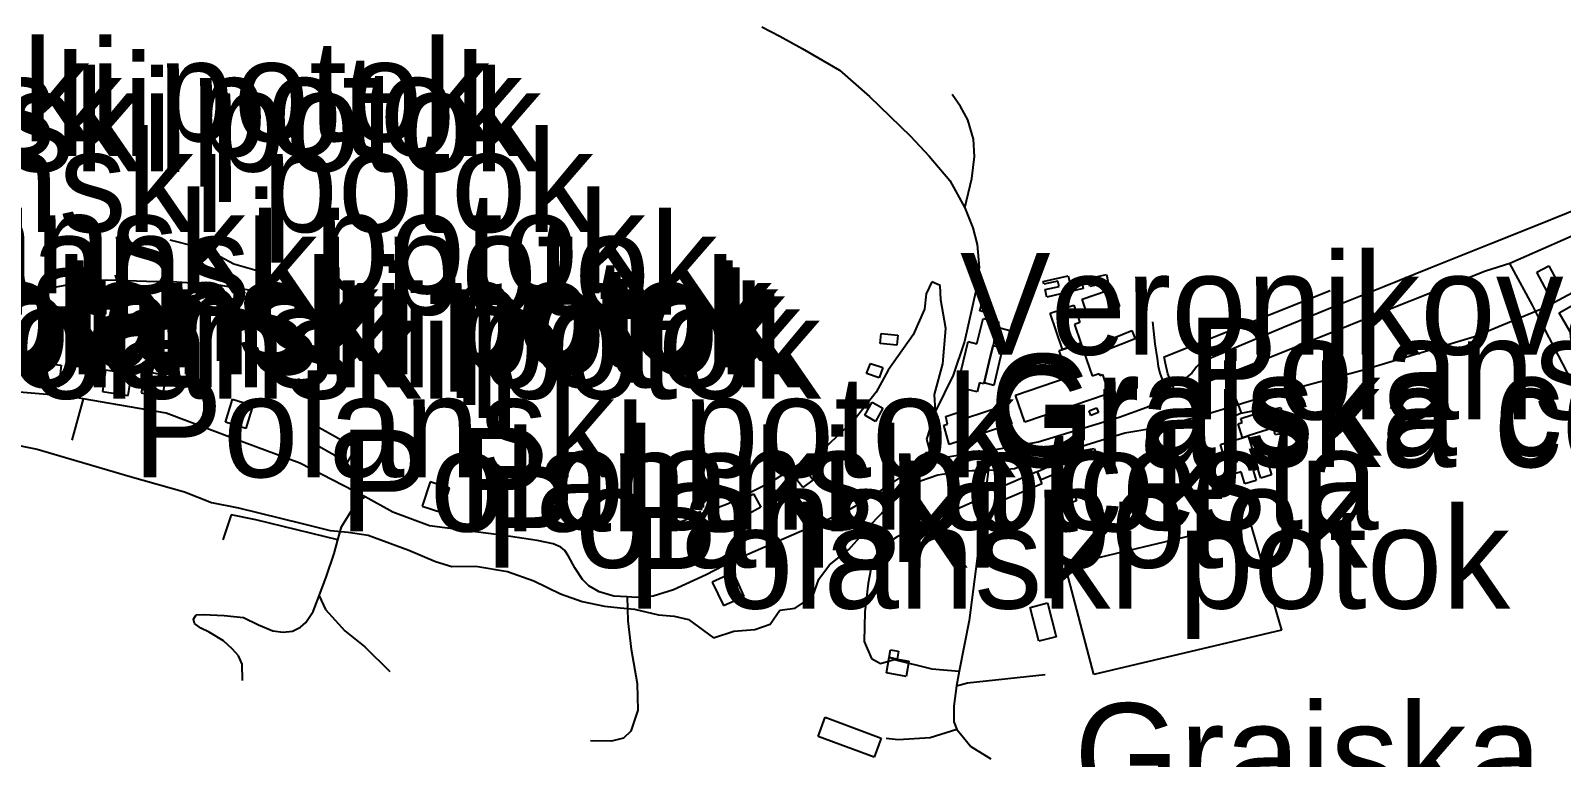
# Model space of a CAD drawing. Extents: x -8864 to 13231, y -7697 to 8949.
# Drawn here: x -3582 to -2646, y -506 to -62 of the extents above; entities that cross this region are included whole.
import ezdxf

# ---------------------------------------------------------------- set-up
doc = ezdxf.new("R2010")
doc.units = 0
for name, color, linetype in [('OSM_BUILDING_HOUSE', 9, 'CONTINUOUS'), ('OSM_BUILDING_WAREHOUSE', 9, 'CONTINUOUS'), ('OSM_BUILDING_YES', 9, 'CONTINUOUS'), ('OSM_HIGHWAY_CYCLEWAY', 8, 'CONTINUOUS'), ('OSM_HIGHWAY_FOOTWAY', 8, 'CONTINUOUS'), ('OSM_HIGHWAY_PATH', 8, 'CONTINUOUS'), ('OSM_HIGHWAY_SERVICE', 8, 'CONTINUOUS'), ('OSM_HIGHWAY_TRACK', 8, 'CONTINUOUS'), ('OSM_HIGHWAY_UNCLASSIFIED', 8, 'CONTINUOUS'), ('OSM_LABELS', 8, 'CONTINUOUS'), ('OSM_LEISURE_PITCH', 3, 'CONTINUOUS'), ('OSM_WATERWAY_STREAM', 4, 'CONTINUOUS')]:
    doc.layers.add(name, color=color, linetype=linetype)

msp = doc.modelspace()

# ---------------------------------------------------------------- linework, layer by layer
at = {"layer": 'OSM_BUILDING_HOUSE'}
for p, q in [((-3062.79513, -253.568911), (-3062.197886, -247.408712)), ((-3062.197886, -247.408712), (-3052.075374, -248.387227)), ((-3052.075374, -248.387227), (-3052.66496, -254.547426)), ((-3052.66496, -254.547426), (-3062.79513, -253.568911)), ((-3579.32658, -278.443216), (-3577.871756, -265.1999)), ((-3577.871756, -265.1999), (-3563.400085, -266.789987)), ((-3563.400085, -266.789987), (-3564.854909, -280.033303)), ((-3536.179562, -269.80337), (-3538.17803, -282.713101)), ((-3520.42152, -272.238539), (-3536.179562, -269.80337)), ((-3511.638977, -270.537257), (-3514.441428, -283.669377)), ((-3498.882467, -273.261532), (-3511.638977, -270.537257)), ((-3071.102941, -271.715923), (-3068.70631, -265.700277)), ((-3068.70631, -265.700277), (-3061.072312, -268.102088)), ((-3061.072312, -268.102088), (-3063.468943, -274.417959)), ((-3564.854909, -280.033303), (-3579.32658, -278.443216)), ((-3522.412332, -285.14827), (-3520.42152, -272.238539)), ((-3501.684918, -286.393653), (-3498.882467, -273.261532)), ((-3063.468943, -274.417959), (-3071.102941, -271.715923)), ((-3538.17803, -282.713101), (-3522.412332, -285.14827)), ((-3514.441428, -283.669377), (-3501.684918, -286.393653)), ((-3462.894714, -301.605119), (-3458.629783, -287.494483)), ((-3458.629783, -287.494483), (-3446.125953, -291.27511)), ((-3446.125953, -291.27511), (-3450.390885, -305.385747)), ((-3450.390885, -305.385747), (-3462.894714, -301.605119)), ((-3412.029471, -312.913643), (-3407.0065, -303.962451)), ((-3407.0065, -303.962451), (-3383.499606, -317.13905)), ((-3388.514921, -326.101361), (-3412.029471, -312.913643)), ((-3383.499606, -317.13905), (-3388.514921, -326.101361)), ((-3337.887044, -338.043696), (-3342.642021, -352.910458)), ((-3325.926859, -341.868802), (-3337.887044, -338.043696)), ((-3330.681836, -356.735564), (-3325.926859, -341.868802)), ((-3147.603715, -349.430057), (-3140.207083, -345.315845)), ((-3140.207083, -345.315845), (-3135.712443, -353.410835)), ((-3342.642021, -352.910458), (-3330.681836, -356.735564)), ((-3143.109074, -357.513928), (-3147.603715, -349.430057)), ((-3135.712443, -353.410835), (-3143.109074, -357.513928))]:
    msp.add_line(p, q, dxfattribs=at)
at = {"layer": 'OSM_BUILDING_WAREHOUSE'}
for p, q in [((-2958.836466, -234.965999), (-2944.387766, -230.028945)), ((-2944.387766, -230.028945), (-2940.750706, -240.670299)), ((-2951.302009, -257.038192), (-2958.836466, -234.965999)), ((-2940.750706, -240.670299), (-2943.958976, -241.771129)), ((-2943.958976, -241.771129), (-2940.061579, -253.190848)), ((-2953.422989, -257.760959), (-2951.302009, -257.038192)), ((-2947.856373, -274.062136), (-2953.422989, -257.760959)), ((-2940.061579, -253.190848), (-2951.302009, -257.038192)), ((-2951.302009, -257.038192), (-2940.061579, -253.190848)), ((-2940.061579, -253.190848), (-2933.216249, -273.239293)), ((-2979.985014, -285.025955), (-2947.856373, -274.062136)), ((-2933.216249, -273.239293), (-2928.936003, -271.77152)), ((-2928.936003, -271.77152), (-2928.530184, -272.972425)), ((-2928.530184, -272.972425), (-2926.853308, -272.405331)), ((-2926.853308, -272.405331), (-2923.323445, -282.72422)), ((-2974.326514, -301.594), (-2979.985014, -285.025955)), ((-2924.563874, -284.603415), (-2974.326514, -301.594)), ((-2923.323445, -282.72422), (-2925.000321, -283.302434)), ((-2925.000321, -283.302434), (-2924.563874, -284.603415))]:
    msp.add_line(p, q, dxfattribs=at)
at = {"layer": 'OSM_BUILDING_YES'}
for p, q in [((-2963.177967, -215.606963), (-2947.856373, -212.037606)), ((-2947.856373, -212.037606), (-2946.899252, -216.407566)), ((-2946.899252, -216.407566), (-2939.632789, -214.973152)), ((-2939.632789, -214.973152), (-2938.736923, -219.799011)), ((-2935.681793, -213.816724), (-2929.87781, -212.571341)), ((-2934.632788, -218.73154), (-2935.681793, -213.816724)), ((-2929.87781, -212.571341), (-2924.433706, -211.403795)), ((-2924.433706, -211.403795), (-2923.384701, -216.32973)), ((-2661.478087, -209.947141), (-2654.150368, -205.944124)), ((-2654.808868, -222.167463), (-2661.478087, -209.947141)), ((-2654.150368, -205.944124), (-2647.473492, -218.164446)), ((-2962.825747, -217.274887), (-2963.177967, -215.606963)), ((-2954.135087, -215.362334), (-2962.825747, -217.274887)), ((-2961.975823, -220.443942), (-2953.430646, -218.575867)), ((-2960.965103, -225.069651), (-2961.975823, -220.443942)), ((-2938.736923, -219.799011), (-2960.965103, -225.069651)), ((-2953.430646, -218.575867), (-2954.135087, -215.362334)), ((-2939.349481, -226.40399), (-2924.418392, -221.300143)), ((-2928.828806, -217.497277), (-2934.632788, -218.73154)), ((-2923.384701, -216.32973), (-2928.828806, -217.497277)), ((-2924.418392, -221.300143), (-2923.599096, -223.713073)), ((-2923.599096, -223.713073), (-2919.449019, -222.300897)), ((-2919.449019, -222.300897), (-2916.554685, -230.829548)), ((-2647.473492, -218.164446), (-2654.808868, -222.167463)), ((-2647.672573, -234.776968), (-2622.412233, -220.199313)), ((-3001.86863, -233.509346), (-3000.191754, -227.171235)), ((-2998.162657, -234.498981), (-3001.86863, -233.509346)), ((-3000.191754, -227.171235), (-2996.478124, -228.16087)), ((-2996.478124, -228.16087), (-2998.162657, -234.498981)), ((-2935.635851, -237.345571), (-2939.349481, -226.40399)), ((-2920.704762, -232.230604), (-2935.635851, -237.345571)), ((-2916.554685, -230.829548), (-2920.704762, -232.230604)), ((-3003.63739, -253.635628), (-2999.92376, -238.168413)), ((-2999.92376, -238.168413), (-2990.314264, -240.492387)), ((-2990.314264, -240.492387), (-2991.034019, -243.427933)), ((-2628.415297, -268.146566), (-2647.672573, -234.776968)), ((-3014.709367, -275.974688), (-3009.04321, -252.323528)), ((-3009.04321, -252.323528), (-3003.63739, -253.635628)), ((-2993.00186, -251.656358), (-2993.721615, -254.66974)), ((-2993.00186, -251.656358), (-2991.034019, -243.427933)), ((-2991.034019, -243.427933), (-2993.00186, -251.656358)), ((-2985.720083, -253.668986), (-2993.00186, -251.656358)), ((-2991.034019, -243.427933), (-2983.438306, -245.540637)), ((-2983.438306, -245.540637), (-2985.720083, -253.668986)), ((-2926.485773, -252.612634), (-2908.928344, -245.540637)), ((-2924.487305, -257.616406), (-2926.485773, -252.612634)), ((-2906.922218, -250.533289), (-2924.487305, -257.616406)), ((-2908.928344, -245.540637), (-2906.922218, -250.533289)), ((-2995.253009, -261.007851), (-2999.219319, -277.542537)), ((-2999.219319, -277.542537), (-2995.253009, -261.007851)), ((-2993.721615, -254.66974), (-2995.253009, -261.007851)), ((-2995.253009, -261.007851), (-2993.721615, -254.66974)), ((-2993.721615, -254.66974), (-2987.841063, -256.048558)), ((-2987.841063, -256.048558), (-2989.349486, -262.431146)), ((-2989.349486, -262.431146), (-2993.315796, -279.088146)), ((-3009.403087, -277.242311), (-3014.709367, -275.974688)), ((-3010.383179, -281.334284), (-3009.403087, -277.242311)), ((-3002.075368, -277.520298), (-3003.400024, -283.024447)), ((-2999.372458, -278.165228), (-3002.075368, -277.520298)), ((-2999.219319, -277.542537), (-2999.372458, -278.165228)), ((-2993.315796, -279.088146), (-2999.219319, -277.542537)), ((-3072.121318, -297.335234), (-3067.634334, -289.340319)), ((-3067.634334, -289.340319), (-3061.087626, -293.04311)), ((-3003.400024, -283.024447), (-3010.383179, -281.334284)), ((-3065.582266, -301.038025), (-3072.121318, -297.335234)), ((-3061.087626, -293.04311), (-3065.582266, -301.038025)), ((-3022.726213, -297.991284), (-3012.35102, -294.666556)), ((-3021.524069, -302.828263), (-3022.726213, -297.991284)), ((-3012.35102, -294.666556), (-3011.141219, -299.203309)), ((-3011.141219, -299.203309), (-2986.324984, -291.05272)), ((-2986.324984, -291.05272), (-2982.259133, -302.516917)), ((-2935.122834, -294.622078), (-2930.53631, -292.8096)), ((-2934.012574, -297.457548), (-2935.122834, -294.622078)), ((-2929.426049, -295.645071), (-2934.012574, -297.457548)), ((-2930.53631, -292.8096), (-2929.426049, -295.645071)), ((-2842.266775, -299.270026), (-2829.181015, -295.077977)), ((-2841.47045, -301.771911), (-2842.266775, -299.270026)), ((-2829.181015, -295.077977), (-2825.674124, -306.075155)), ((-2824.403067, -293.932669), (-2817.932928, -292.631688)), ((-2821.340279, -309.266449), (-2824.403067, -293.932669)), ((-2817.932928, -292.631688), (-2814.877798, -307.976588)), ((-3023.782874, -303.428716), (-3021.524069, -302.828263)), ((-3020.612889, -315.204259), (-3023.782874, -303.428716)), ((-2982.259133, -302.516917), (-3020.612889, -315.204259)), ((-2843.913023, -302.505798), (-2841.47045, -301.771911)), ((-2841.340282, -311.045568), (-2843.913023, -302.505798)), ((-2825.674124, -306.075155), (-2837.871675, -309.978097)), ((-2814.877798, -307.976588), (-2821.340279, -309.266449)), ((-2947.052391, -320.285867), (-2931.684855, -317.561591)), ((-2931.684855, -317.561591), (-2930.781333, -323.610595)), ((-2854.755291, -315.115303), (-2841.340282, -311.045568)), ((-2852.848706, -321.431174), (-2854.755291, -315.115303)), ((-2838.874738, -310.289443), (-2841.340282, -311.045568)), ((-2841.340282, -311.045568), (-2838.874738, -310.289443)), ((-2837.871675, -309.978097), (-2838.874738, -310.289443)), ((-2838.874738, -310.289443), (-2837.871675, -309.978097)), ((-2837.871675, -309.978097), (-2834.104446, -321.798118)), ((-2834.104446, -321.798118), (-2821.631244, -317.7951)), ((-2821.631244, -317.7951), (-2819.517921, -324.422318)), ((-2966.539377, -331.672227), (-2954.341825, -326.234795)), ((-2954.341825, -326.234795), (-2952.090677, -331.61663)), ((-2950.283632, -323.354847), (-2946.983479, -322.876708)), ((-2949.655761, -327.758166), (-2950.283632, -323.354847)), ((-2946.355607, -327.280028), (-2949.655761, -327.758166)), ((-2946.148869, -326.623978), (-2947.052391, -320.285867)), ((-2946.983479, -322.876708), (-2946.355607, -327.280028)), ((-2930.781333, -323.610595), (-2946.148869, -326.623978)), ((-2846.079945, -319.374068), (-2852.848706, -321.431174)), ((-2851.233085, -327.513537), (-2844.265244, -325.400833)), ((-2844.265244, -325.400833), (-2846.079945, -319.374068)), ((-2819.517921, -324.422318), (-2825.83492, -326.434946)), ((-2825.83492, -326.434946), (-2823.545486, -333.684855)), ((-3116.700189, -332.906491), (-3110.367876, -328.069512)), ((-3110.145824, -341.535217), (-3116.700189, -332.906491)), ((-3110.367876, -328.069512), (-3103.813511, -336.720477)), ((-3103.813511, -336.720477), (-3110.145824, -341.535217)), ((-2993.055459, -342.7806), (-2967.044736, -331.61663)), ((-2967.044736, -331.61663), (-2964.027891, -339.155646)), ((-2964.288228, -336.764955), (-2966.539377, -331.672227)), ((-2952.090677, -331.61663), (-2964.288228, -336.764955)), ((-2849.257587, -334.062918), (-2851.233085, -327.513537)), ((-2842.067694, -331.872378), (-2849.257587, -334.062918)), ((-2839.824202, -339.28908), (-2842.067694, -331.872378)), ((-2831.991123, -330.115498), (-2834.770602, -330.982819)), ((-2834.770602, -330.982819), (-2832.886988, -337.176376)), ((-2830.191735, -335.797559), (-2831.991123, -330.115498)), ((-2823.545486, -333.684855), (-2830.191735, -335.797559)), ((-2990.19941, -350.319616), (-2993.055459, -342.7806)), ((-2964.027891, -339.155646), (-2990.19941, -350.319616)), ((-2951.24841, -345.115694), (-2944.778272, -343.080827)), ((-2949.188686, -351.687314), (-2951.24841, -345.115694)), ((-2944.778272, -343.080827), (-2942.726204, -349.652447)), ((-2832.886988, -337.176376), (-2839.824202, -339.28908)), ((-2942.726204, -349.652447), (-2949.188686, -351.687314)), ((-3152.366349, -393.385411), (-3165.490394, -399.223145)), ((-3165.490394, -399.223145), (-3158.560837, -413.444976)), ((-3145.804327, -407.974186), (-3152.366349, -393.385411)), ((-3158.560837, -413.444976), (-3145.804327, -407.974186)), ((-2971.171843, -414.712598), (-2960.559284, -411.999442)), ((-2965.888534, -435.339257), (-2971.171843, -414.712598)), ((-2960.559284, -411.999442), (-2955.275976, -432.614982)), ((-2955.275976, -432.614982), (-2965.888534, -435.339257)), ((-3058.936018, -454.653816), (-3057.266798, -445.35792)), ((-3057.266798, -445.35792), (-3056.401561, -440.520941)), ((-3057.266798, -445.35792), (-3052.427594, -446.23636)), ((-3052.427594, -446.23636), (-3057.266798, -445.35792)), ((-3056.401561, -440.520941), (-3051.562357, -441.388261)), ((-3051.562357, -441.388261), (-3052.427594, -446.23636)), ((-3052.427594, -446.23636), (-3045.176445, -447.54846)), ((-3045.176445, -447.54846), (-3046.853321, -456.833237)), ((-3046.853321, -456.833237), (-3058.936018, -454.653816)), ((-3100.681811, -493.505323), (-3096.347967, -481.818737)), ((-3096.347967, -481.818737), (-3062.067718, -494.528317)), ((-3066.401562, -506.226023), (-3100.681811, -493.505323)), ((-3062.067718, -494.528317), (-3066.401562, -506.226023))]:
    msp.add_line(p, q, dxfattribs=at)
at = {"layer": 'OSM_HIGHWAY_CYCLEWAY'}
for p, q in [((-2618.576092, -164.034756), (-2661.439802, -181.303328)), ((-2661.439802, -181.303328), (-2689.533221, -192.522896)), ((-2689.533221, -192.522896), (-2726.256042, -207.33406)), ((-2726.256042, -207.33406), (-2754.916076, -218.898333)), ((-2754.916076, -218.898333), (-2785.551608, -231.129775)), ((-2785.551608, -231.129775), (-2815.750692, -243.450172)), ((-2815.750692, -243.450172), (-2861.738446, -262.79809)), ((-2869.464328, -267.701786), (-2872.335691, -271.593608)), ((-2866.079947, -264.655045), (-2869.464328, -267.701786)), ((-2861.738446, -262.79809), (-2866.079947, -264.655045)), ((-2883.80583, -279.566285), (-2889.089138, -281.790183)), ((-2879.671067, -277.286789), (-2883.80583, -279.566285)), ((-2876.056978, -274.751544), (-2879.671067, -277.286789)), ((-2872.335691, -271.593608), (-2876.056978, -274.751544))]:
    msp.add_line(p, q, dxfattribs=at)
at = {"layer": 'OSM_HIGHWAY_FOOTWAY'}
for p, q in [((-2896.378573, -240.336714), (-2895.743044, -245.963178)), ((-2895.743044, -245.963178), (-2894.977347, -253.702345)), ((-2894.977347, -253.702345), (-2893.568465, -262.720253)), ((-2893.568465, -262.720253), (-2892.864024, -267.39044)), ((-2892.864024, -267.39044), (-2891.83799, -271.54913)), ((-2891.83799, -271.54913), (-2889.426045, -278.109631)), ((-2889.426045, -278.109631), (-2889.020226, -279.777555)), ((-2889.020226, -279.777555), (-2889.089138, -281.790183)), ((-2889.089138, -281.790183), (-2890.582247, -284.403264))]:
    msp.add_line(p, q, dxfattribs=at)
at = {"layer": 'OSM_HIGHWAY_PATH'}
for p, q in [((-3006.08762, -350.375214), (-3031.279047, -361.683738)), ((-2999.150406, -351.565), (-3006.08762, -350.375214)), ((-3031.279047, -361.683738), (-3052.450565, -371.546728)), ((-3052.450565, -371.546728), (-3062.121317, -377.929317)), ((-3062.121317, -377.929317), (-3067.596049, -387.05842)), ((-3067.596049, -387.05842), (-3070.153477, -399.834717)), ((-3070.153477, -399.834717), (-3072.159603, -417.359038)), ((-3072.159603, -417.359038), (-3072.527137, -435.617245)), ((-3072.527137, -435.617245), (-3068.147351, -446.01397)), ((-3068.147351, -446.01397), (-3062.672618, -448.938397)), ((-3062.672618, -448.938397), (-3054.272924, -446.569945)), ((-3054.272924, -446.569945), (-3031.279047, -452.218647)), ((-3031.279047, -452.218647), (-3014.395431, -453.597464))]:
    msp.add_line(p, q, dxfattribs=at)
at = {"layer": 'OSM_HIGHWAY_SERVICE'}
for p, q in [((-3480.720137, -194.357612), (-3496.738516, -190.254519)), ((-3474.563935, -196.003297), (-3480.720137, -194.357612)), ((-3457.718604, -205.043445), (-3474.563935, -196.003297)), ((-3439.234681, -210.380801), (-3457.718604, -205.043445)), ((-2664.096771, -230.062303), (-2677.848686, -204.620904)), ((-3548.086148, -215.306736), (-3535.352609, -214.483894)), ((-3535.352609, -214.483894), (-3511.118303, -215.306736)), ((-3426.294404, -215.00651), (-3439.234681, -210.380801)), ((-3424.862551, -219.420949), (-3426.294404, -215.00651)), ((-3592.037148, -217.775264), (-3569.441434, -219.420949)), ((-3569.441434, -219.420949), (-3548.086148, -215.306736)), ((-3511.118303, -215.306736), (-3492.634381, -215.718158)), ((-3492.634381, -215.718158), (-3468.400075, -217.363843)), ((-3468.400075, -217.363843), (-3456.485832, -219.420949)), ((-3456.485832, -219.420949), (-3442.932997, -221.466935)), ((-3442.932997, -221.466935), (-3427.328095, -222.289778)), ((-3427.328095, -222.289778), (-3424.862551, -219.420949)), ((-3034.648113, -223.11262), (-3035.674147, -232.564189)), ((-3031.156535, -215.718158), (-3034.648113, -223.11262)), ((-3026.018709, -217.975415), (-3031.156535, -215.718158)), ((-3025.61289, -226.815411), (-3026.018709, -217.975415)), ((-2889.173365, -261.675021), (-2787.695559, -221.177829)), ((-3035.674147, -232.564189), (-3042.657302, -248.175957)), ((-3022.73387, -244.273015), (-3025.61289, -226.815411)), ((-2660.122804, -237.712514), (-2664.096771, -230.062303)), ((-2659.517903, -238.868941), (-2660.122804, -237.712514)), ((-2634.027855, -287.939263), (-2659.517903, -238.868941)), ((-3042.657302, -248.175957), (-3057.856385, -269.736653)), ((-3024.380118, -265.833711), (-3022.73387, -244.273015)), ((-2888.438296, -265.778114), (-2889.173365, -261.675021)), ((-3057.856385, -269.736653), (-3065.24536, -283.291315)), ((-3029.510287, -284.725729), (-3024.380118, -265.833711)), ((-2886.968158, -272.105105), (-2888.438296, -265.778114)), ((-2883.80583, -279.566285), (-2886.968158, -272.105105)), ((-2881.761419, -284.458861), (-2883.80583, -279.566285)), ((-2851.569992, -272.638841), (-2845.145795, -288.106055)), ((-3549.90085, -287.305451), (-3556.807435, -312.53558)), ((-3065.24536, -283.291315), (-3078.798194, -300.548767)), ((-3028.989613, -294.844467), (-3029.510287, -284.725729)), ((-2845.145795, -288.106055), (-2843.453605, -292.498255)), ((-2842.098322, -296.000895), (-2849.471982, -299.503535)), ((-2843.453605, -292.498255), (-2842.098322, -296.000895)), ((-2842.098322, -296.000895), (-2827.841046, -293.221022)), ((-2827.841046, -293.221022), (-2823.736911, -306.519935)), ((-3078.798194, -300.548767), (-3097.083036, -317.594949)), ((-2849.471982, -299.503535), (-2846.087602, -309.411003)), ((-3097.083036, -317.594949), (-3130.245367, -338.644149)), ((-3130.245367, -338.644149), (-3155.612904, -351.375968)), ((-3386.003435, -355.990558), (-3381.026405, -349.863717)), ((-3381.026405, -349.863717), (-3377.534828, -347.183919)), ((-3155.612904, -351.375968), (-3193.507242, -365.853548)), ((-3459.403137, -358.092142), (-3464.602218, -373.448161)), ((-3444.295937, -361.116644), (-3459.403137, -358.092142)), ((-3394.227019, -373.414803), (-3444.295937, -361.116644)), ((-3391.945243, -365.397648), (-3386.003435, -355.990558)), ((-3396.585366, -381.687705), (-3394.227019, -373.414803)), ((-3394.227019, -373.414803), (-3391.945243, -365.397648)), ((-3401.133605, -395.62043), (-3396.585366, -381.687705)), ((-3405.704815, -407.66284), (-3401.133605, -395.62043)), ((-3409.326561, -417.181126), (-3405.704815, -407.66284)), ((-3405.704815, -407.66284), (-3401.876331, -415.980221)), ((-3217.366357, -408.241054), (-3216.922252, -422.807589)), ((-3482.397014, -421.91803), (-3480.934533, -419.171515)), ((-3480.934533, -419.171515), (-3476.57006, -419.093679)), ((-3476.57006, -419.093679), (-3463.652754, -419.72749)), ((-3463.652754, -419.72749), (-3451.822738, -420.917275)), ((-3451.822738, -420.917275), (-3442.810486, -425.376192)), ((-3413.890115, -423.986255), (-3409.326561, -417.181126)), ((-3401.876331, -415.980221), (-3390.038657, -428.912191)), ((-3481.906968, -424.486632), (-3482.397014, -421.91803)), ((-3478.024885, -427.411059), (-3481.906968, -424.486632)), ((-3472.795175, -429.835108), (-3478.024885, -427.411059)), ((-3464.066231, -435.161345), (-3472.795175, -429.835108)), ((-3442.810486, -425.376192), (-3434.081541, -429.045624)), ((-3434.081541, -429.045624), (-3427.649688, -429.812869)), ((-3427.649688, -429.812869), (-3421.914618, -429.13458)), ((-3421.914618, -429.13458), (-3417.0601, -426.799487)), ((-3417.0601, -426.799487), (-3413.890115, -423.986255)), ((-3390.038657, -428.912191), (-3377.710938, -438.830778)), ((-3216.922252, -422.807589), (-3215.00801, -440.254073)), ((-3458.645097, -440.298551), (-3464.066231, -435.161345)), ((-3377.710938, -438.830778), (-3362.481227, -453.931049)), ((-3455.038665, -444.201493), (-3458.645097, -440.298551)), ((-3452.642033, -449.30534), (-3455.038665, -444.201493)), ((-3215.00801, -440.254073), (-3211.386264, -461.103122)), ((-3452.458266, -459.412959), (-3452.642033, -449.30534)), ((-3009.380116, -460.836254), (-2961.929881, -455.732407)), ((-3211.386264, -461.103122), (-3210.965131, -477.493254)), ((-3016.056993, -462.515297), (-3009.380116, -460.836254)), ((-3210.965131, -477.493254), (-3215.222405, -490.258432)), ((-3219.686418, -494.506078), (-3226.922254, -496.42975)), ((-3215.222405, -490.258432), (-3219.686418, -494.506078)), ((-3051.822694, -495.573549), (-3059.058529, -494.728468)), ((-3032.251482, -494.294807), (-3051.822694, -495.573549)), ((-3015.842598, -489.235438), (-3032.251482, -494.294807)), ((-3226.922254, -496.42975), (-3239.900815, -496.20736))]:
    msp.add_line(p, q, dxfattribs=at)
at = {"layer": 'OSM_HIGHWAY_TRACK'}
for p, q in [((-3013.698647, -108.615204), (-3018.828816, -101.420893)), ((-3009.181035, -116.732434), (-3013.698647, -108.615204)), ((-3005.788998, -128.741486), (-3009.181035, -116.732434)), ((-3005.069243, -139.316124), (-3005.788998, -128.741486)), ((-3006.815032, -152.670634), (-3005.069243, -139.316124)), ((-3010.98808, -170.606376), (-3006.815032, -152.670634))]:
    msp.add_line(p, q, dxfattribs=at)
at = {"layer": 'OSM_HIGHWAY_UNCLASSIFIED'}
for p, q in [((-3135.107542, -60.000782), (-3124.142763, -65.782919)), ((-3124.142763, -65.782919), (-3110.543987, -73.221859)), ((-3110.543987, -73.221859), (-3087.55011, -86.487414)), ((-3087.55011, -86.487414), (-3069.349495, -102.510603)), ((-3069.349495, -102.510603), (-3044.211667, -126.828933)), ((-3044.211667, -126.828933), (-3032.795127, -139.115973)), ((-3032.795127, -139.115973), (-3020.268326, -153.971615)), ((-3020.268326, -153.971615), (-3010.98808, -170.606376)), ((-3010.98808, -170.606376), (-3006.095277, -182.860057)), ((-2596.118203, -168.493672), (-2677.848686, -204.620904)), ((-3006.095277, -182.860057), (-3003.545506, -193.001034)), ((-3003.545506, -193.001034), (-3002.29742, -206.989356)), ((-2677.848686, -204.620904), (-2692.787432, -209.224374)), ((-3002.29742, -206.989356), (-3004.14275, -220.510659)), ((-2692.787432, -209.224374), (-2710.788966, -216.452044)), ((-3004.14275, -220.510659), (-3011.286702, -252.312408)), ((-2710.788966, -216.452044), (-2765.865541, -238.446401)), ((-2765.865541, -238.446401), (-2819.916083, -260.173889)), ((-3011.286702, -252.312408), (-3018.101404, -272.827872)), ((-2819.916083, -260.173889), (-2851.569992, -272.638841)), ((-3018.101404, -272.827872), (-3028.989613, -294.844467)), ((-2851.569992, -272.638841), (-2881.761419, -284.458861)), ((-3559.755368, -285.626408), (-3588.974361, -283.224598)), ((-3549.90085, -287.305451), (-3559.755368, -285.626408)), ((-3499.142804, -295.978656), (-3549.90085, -287.305451)), ((-2881.761419, -284.458861), (-2899.778267, -292.520494)), ((-3458.606812, -311.279078), (-3499.142804, -295.978656)), ((-3028.989613, -294.844467), (-3034.364805, -311.87953)), ((-2916.761423, -298.769648), (-2966.256069, -313.780963)), ((-2899.778267, -292.520494), (-2916.761423, -298.769648)), ((-3417.435291, -326.56838), (-3458.606812, -311.279078)), ((-3034.364805, -311.87953), (-3030.972768, -324.511274)), ((-2966.256069, -313.780963), (-2995.949793, -318.996006)), ((-3377.534828, -347.183919), (-3417.435291, -326.56838)), ((-3030.972768, -324.511274), (-3043.890074, -330.938341)), ((-3010.48272, -321.108709), (-3030.972768, -324.511274)), ((-2995.949793, -318.996006), (-3010.48272, -321.108709)), ((-2995.980421, -324.900456), (-2997.04474, -333.106642)), ((-2995.949793, -318.996006), (-2995.980421, -324.900456)), ((-3043.890074, -330.938341), (-3068.729281, -347.295114)), ((-2997.04474, -333.106642), (-2999.150406, -351.565)), ((-3360.582299, -356.446457), (-3377.534828, -347.183919)), ((-3068.729281, -347.295114), (-3083.216265, -356.001677)), ((-2999.150406, -351.565), (-3008.323455, -422.707514)), ((-3338.200979, -364.863913), (-3360.582299, -356.446457)), ((-3292.818126, -370.757244), (-3338.200979, -364.863913)), ((-3098.315808, -362.562178), (-3153.024849, -386.524685)), ((-3083.216265, -356.001677), (-3098.315808, -362.562178)), ((-3272.37402, -373.781746), (-3292.818126, -370.757244)), ((-3262.649669, -375.938927), (-3272.37402, -373.781746)), ((-3257.994232, -377.873719), (-3262.649669, -375.938927)), ((-3255.421491, -380.030901), (-3257.994232, -377.873719)), ((-3253.208627, -383.322271), (-3255.421491, -380.030901)), ((-3249.472026, -390.605538), (-3253.208627, -383.322271)), ((-3244.793618, -397.610819), (-3249.472026, -390.605538)), ((-3153.024849, -386.524685), (-3169.165739, -394.819826)), ((-3240.743082, -401.491522), (-3244.793618, -397.610819)), ((-3234.487339, -405.149835), (-3240.743082, -401.491522)), ((-3169.165739, -394.819826), (-3189.012602, -403.960049)), ((-3225.64354, -407.751796), (-3234.487339, -405.149835)), ((-3217.366357, -408.241054), (-3225.64354, -407.751796)), ((-3211.784426, -408.574638), (-3217.366357, -408.241054)), ((-3201.516431, -407.751796), (-3211.784426, -408.574638)), ((-3189.012602, -403.960049), (-3201.516431, -407.751796)), ((-3008.323455, -422.707514), (-3014.395431, -453.597464)), ((-3014.395431, -453.597464), (-3016.056993, -462.515297)), ((-3016.056993, -462.515297), (-3017.733869, -475.024727)), ((-3017.733869, -475.024727), (-3017.764497, -484.520773)), ((-3017.764497, -484.520773), (-3015.842598, -489.235438)), ((-3015.842598, -489.235438), (-3013.69099, -491.848519)), ((-3013.69099, -491.848519), (-3007.358677, -499.632164)), ((-3007.358677, -499.632164), (-2995.176439, -507.249016))]:
    msp.add_line(p, q, dxfattribs=at)
at = {"layer": 'OSM_LEISURE_PITCH'}
for p, q in [((-2949.701702, -389.02657), (-2836.89924, -362.195235)), ((-2836.89924, -362.195235), (-2817.557737, -428.634203)), ((-2932.174901, -455.65457), (-2949.701702, -389.02657)), ((-2817.557737, -428.634203), (-2932.174901, -455.65457))]:
    msp.add_line(p, q, dxfattribs=at)
at = {"layer": 'OSM_WATERWAY_STREAM'}
for p, q in [((-2656.753738, -231.44112), (-2603.775171, -203.197609)), ((-2699.441338, -249.176711), (-2656.753738, -231.44112)), ((-2768.239202, -269.714414), (-2699.441338, -249.176711)), ((-2827.925272, -285.904395), (-2768.239202, -269.714414)), ((-2862.197864, -296.278882), (-2827.925272, -285.904395)), ((-2891.462799, -304.351634), (-2862.197864, -296.278882)), ((-2969.050862, -325.423072), (-2913.231561, -307.965469)), ((-2913.231561, -307.965469), (-2891.462799, -304.351634)), ((-3595.076965, -314.503731), (-3577.96364, -318.050849)), ((-3577.96364, -318.050849), (-3521.25613, -334.718968)), ((-2980.658827, -329.84863), (-2969.050862, -325.423072)), ((-3521.25613, -334.718968), (-3487.940659, -344.059342)), ((-3038.101406, -337.398766), (-3027.527132, -333.662616)), ((-3027.527132, -333.662616), (-3012.465875, -331.538793)), ((-3012.465875, -331.538793), (-3006.562352, -331.049536)), ((-3006.562352, -331.049536), (-3000.084556, -331.127372)), ((-3000.084556, -331.127372), (-2993.285168, -330.571397)), ((-2993.285168, -330.571397), (-2987.565413, -330.404605)), ((-2987.565413, -330.404605), (-2980.658827, -329.84863)), ((-3487.940659, -344.059342), (-3471.432234, -350.564245)), ((-3051.539386, -346.594586), (-3044.494975, -340.556702)), ((-3044.494975, -340.556702), (-3038.101406, -337.398766)), ((-3471.432234, -350.564245), (-3454.916153, -353.866735)), ((-3454.916153, -353.866735), (-3415.995781, -363.429498)), ((-3065.291302, -360.594028), (-3051.539386, -346.594586)), ((-3415.995781, -363.429498), (-3398.859485, -367.666025)), ((-3081.960522, -379.341492), (-3065.291302, -360.594028)), ((-3398.859485, -367.666025), (-3387.848764, -368.833572)), ((-3387.848764, -368.833572), (-3375.81201, -370.62381)), ((-3375.81201, -370.62381), (-3350.758408, -379.652838)), ((-3350.758408, -379.652838), (-3334.472036, -386.62476)), ((-3093.721626, -388.637388), (-3081.960522, -379.341492)), ((-3334.472036, -386.62476), (-3324.648145, -389.771576)), ((-3324.648145, -389.771576), (-3309.816596, -389.571425)), ((-3309.816596, -389.571425), (-3290.521035, -392.707122)), ((-3290.521035, -392.707122), (-3274.387802, -398.533737)), ((-3100.298962, -397.544102), (-3093.721626, -388.637388)), ((-3274.387802, -398.533737), (-3258.200971, -406.361859)), ((-3104.012592, -407.851871), (-3100.298962, -397.544102)), ((-3258.200971, -406.361859), (-3244.847217, -411.098763)), ((-3244.847217, -411.098763), (-3231.30204, -413.856397)), ((-3114.785947, -415.168498), (-3104.012592, -407.851871)), ((-3231.30204, -413.856397), (-3221.669573, -414.968347)), ((-3221.669573, -414.968347), (-3212.955943, -415.802309)), ((-3212.955943, -415.802309), (-3198.18565, -419.227112)), ((-3198.18565, -419.227112), (-3188.744608, -420.072194)), ((-3188.744608, -420.072194), (-3179.831896, -422.173778)), ((-3129.969716, -425.031488), (-3124.142763, -416.413881)), ((-3124.142763, -416.413881), (-3114.785947, -415.168498)), ((-3179.831896, -422.173778), (-3164.64047, -433.293271)), ((-3164.64047, -433.293271), (-3152.297437, -429.268014)), ((-3152.297437, -429.268014), (-3139.28059, -428.111587)), ((-3139.28059, -428.111587), (-3129.969716, -425.031488))]:
    msp.add_line(p, q, dxfattribs=at)

# ---------------------------------------------------------------- texts
at = {"layer": 'OSM_LABELS'}
for s, p in [('Polanski potok', (-3840.704863, -130.014668)), ('Polanski potok', (-3820.591784, -139.000169)), ('Polanski potok', (-3809.161981, -148.37851)), ('Polanski potok', (-3777.047228, -185.369958)), ('Polanski potok', (-3745.390917, -222.89023)), ('Polanski potok', (-3701.613743, -235.896768)), ('Veronikova cesta', (-3013.940517, -260.301642)), ('Polanski potok', (-3667.787539, -264.11575)), ('Polanski potok', (-3663.882485, -268.107647)), ('Polanski potok', (-3659.736237, -272.344174)), ('Polanski potok', (-3650.470493, -280.294616)), ('Polanski potok', (-3638.476663, -287.188697)), ('Polanski potok', (-2875.088661, -299.834817)), ('Grajska cesta', (-2995.965107, -321.948231)), ('Polanski potok', (-3519.758268, -335.138911)), ('Grajska cesta', (-2996.51258, -329.003549)), ('Polanski potok', (-3393.354125, -368.249798)), ('Polanska cesta', (-3320.688492, -367.138051)), ('Polanski potok', (-3304.532813, -390.430086)), ('Polanski potok', (-3217.312758, -415.385328)), ('Grajska cesta', (-2944.180726, -535.299523))]:
    msp.add_text(s, height=62.042552, dxfattribs=at).set_placement(p)

doc.saveas('drawing.dxf')
